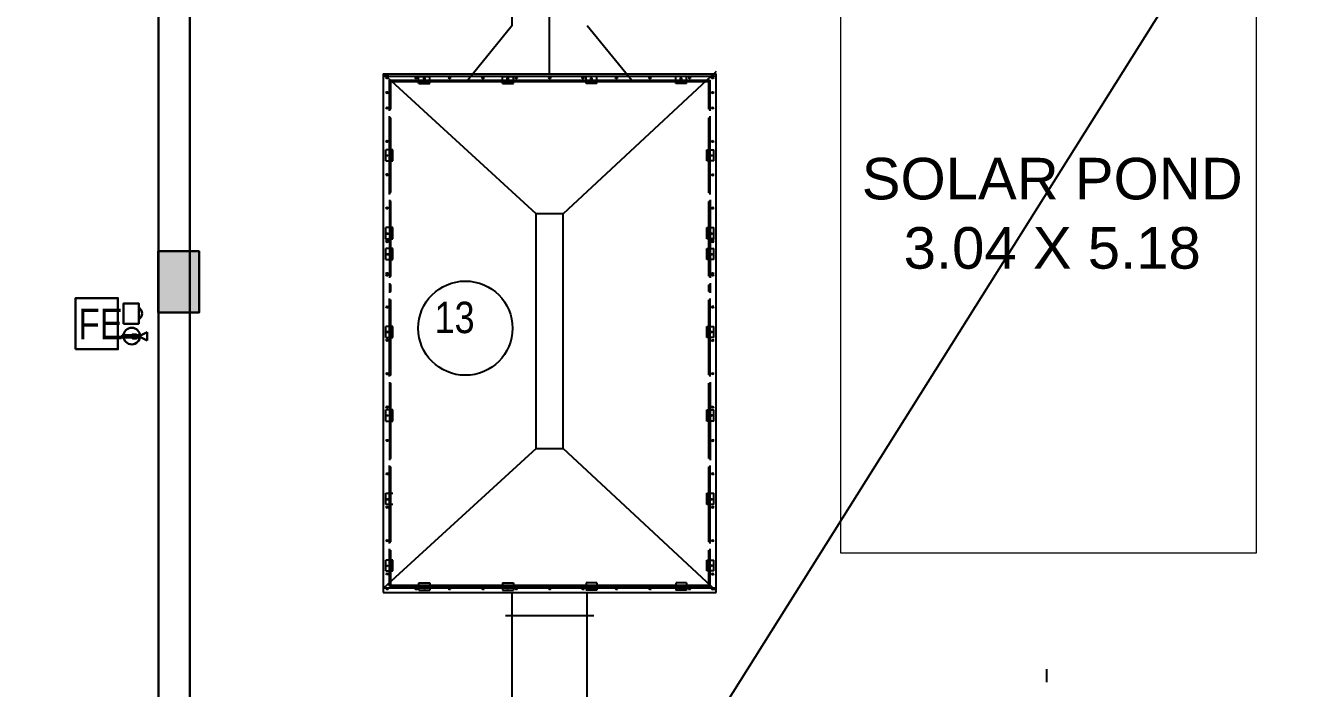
# Model space of a CAD drawing. Header units: metres. Extents: x -488 to 4759, y 38 to 2071.
# Drawn here: x 1167.63 to 1176.93, y 160.96 to 165.82 of the extents above; entities that cross this region are included whole.
import ezdxf
from ezdxf.lldxf.tags import DXFTag

# ---------------------------------------------------------------- set-up
doc = ezdxf.new("R2010")
doc.units = ezdxf.units.M
doc.header["$MEASUREMENT"] = 0
doc.layers.add('BLK_1_FLR_0_BLT_UP_AREA_DEDUCT', color=1, linetype='Continuous', plot=False)
doc.layers.add('BLK_1_FLR_0_CARPET_AREA', color=10, linetype='Continuous')
doc.layers.add('BLK_1_FLR_0_REGULAR_ROOM', color=117, linetype='Continuous')
doc.styles.add('ARIAL', font='arial.ttf', dxfattribs={"height": 0.8})
doc.styles.add('Arial narrow', font='ARIALN.TTF', dxfattribs={"height": 0.6})
doc.styles.add('SH', font='swissc.ttf', dxfattribs={"height": 10})
tags = doc.linetypes.add('00$1$HIDDEN', pattern=[0.375, 0.25, -0.125]).pattern_tags.tags
tags[6:7] = [DXFTag(74, 4), DXFTag(75, 0), DXFTag(340, '0'), DXFTag(46, 1.0), DXFTag(50, 0.0), DXFTag(44, 0.0), DXFTag(45, 0.0)]
tags[4:5] = [DXFTag(74, 4), DXFTag(75, 0), DXFTag(340, '0'), DXFTag(46, 1.0), DXFTag(50, 0.0), DXFTag(44, 0.0), DXFTag(45, 0.0)]

# ---------------------------------------------------------------- blocks, each defined once
blk = doc.blocks.new('DFFDG')
at = {"color": 0, "lineweight": 30}
for p, q in [((15832.5823, 2250.0528), (15832.6453, 2250.0528)), ((15832.5823, 2250.0366), (15832.6453, 2250.0366)), ((15832.6453, 2250.0528), (15832.6902, 2250.0747)), ((15832.6453, 2250.0366), (15832.6902, 2250.0146))]:
    blk.add_line(p, q, dxfattribs=at)
at = {"color": 0, "lineweight": 30, "ltscale": 0.1}
blk.add_line((15832.6902, 2250.0747), (15832.6902, 2250.0146), dxfattribs=at)
blk.add_lwpolyline([(15832.1657, 2249.9505), (15832.1657, 2250.3252), (15832.4753, 2250.3252), (15832.4753, 2249.9505)], close=True, dxfattribs=at)
at = {"color": 0, "lineweight": 30}
for points in [[(15832.5173, 2250.1377), (15832.5173, 2250.286), (15832.6276, 2250.286), (15832.6276, 2250.1377)], [(15832.5823, 2250.0528), (15832.5823, 2250.0366), (15832.5067, 2250.0366), (15832.5067, 2250.0528)], [(15832.6128, 2250.0593), (15832.6128, 2250.0303), (15832.5823, 2250.0303), (15832.5823, 2250.0593)]]:
    blk.add_lwpolyline(points, close=True, dxfattribs=at)
blk.add_circle((15832.5766, 2250.0472), 0.0611, dxfattribs=at)
blk.add_arc((15832.6088, 2250.2129), 0.0446, 294.8747, 65.1253, dxfattribs=at)
at = {"color": 0, "lineweight": 30, "style": 'SH'}
blk.add_text('FE', height=0.22395, dxfattribs=at).set_placement((15832.1852, 2250.0243))

msp = doc.modelspace()

# ---------------------------------------------------------------- hatches: boundary and pattern name
at = {"lineweight": 30}
h = msp.add_hatch(color=256, dxfattribs=at)
h.dxf.hatch_style = 1
h.paths.add_polyline_path([(1168.60566, 164.16496), (1168.60566, 163.71496), (1168.90566, 163.71496), (1168.90566, 164.16496)])

# ---------------------------------------------------------------- linework, layer by layer
at = {"linetype": '00$1$HIDDEN', "lineweight": -2, "ltscale": 2}
msp.add_line((1168.83717, 154.59157), (1184.85717, 180.09763), dxfattribs=at)
for p, q in [((1168.83717, 180.07157), (1168.83717, 154.36157)), ((1168.60717, 173.84157), (1168.60717, 154.59157)), ((1171.19995, 165.82099), (1171.19995, 166.92026)), ((1171.47366, 165.4653), (1171.47366, 166.79844)), ((1171.19995, 165.82099), (1170.87419, 165.41935)), ((1171.75067, 165.8212), (1172.07644, 165.41935)), ((1170.25576, 165.46501), (1172.69416, 165.46501)), ((1171.3765, 164.43909), (1170.25598, 165.4648)), ((1170.25627, 161.66244), (1170.25627, 165.4648)), ((1170.29251, 165.45897), (1170.27453, 165.45897)), ((1170.27705, 165.45919), (1170.28014, 165.4653)), ((1170.28014, 165.45617), (1170.27705, 165.45919)), ((1170.28014, 165.4653), (1170.28316, 165.4653)), ((1170.28316, 165.45315), (1170.28014, 165.45617)), ((1170.28316, 165.4653), (1170.28928, 165.4653)), ((1170.28928, 165.45617), (1170.28316, 165.45315)), ((1170.28338, 165.45286), (1170.28338, 165.46782)), ((1170.28928, 165.4653), (1170.28928, 165.45919)), ((1170.28928, 165.45919), (1170.28928, 165.45617)), ((1172.69416, 165.48328), (1171.57412, 164.43909)), ((1172.66065, 165.45919), (1172.67892, 165.45919)), ((1172.66367, 165.45897), (1172.66367, 165.46501)), ((1172.66367, 165.46501), (1172.67007, 165.46501)), ((1172.66367, 165.45588), (1172.66367, 165.45897)), ((1172.67007, 165.45286), (1172.66367, 165.45588)), ((1172.66979, 165.45286), (1172.66979, 165.46811)), ((1172.67007, 165.46501), (1172.67309, 165.46501)), ((1172.67309, 165.45588), (1172.67007, 165.45286)), ((1172.67309, 165.46501), (1172.6759, 165.45897)), ((1172.6759, 165.45897), (1172.67309, 165.45588)), ((1172.69416, 161.66265), (1172.69416, 165.46501)), ((1172.69416, 165.44704), (1170.25576, 165.44704)), ((1170.25627, 161.69588), (1170.25627, 165.44653)), ((1170.29251, 165.43761), (1170.27453, 165.43761)), ((1170.27705, 165.4379), (1170.28014, 165.44071)), ((1170.28014, 165.43179), (1170.27705, 165.4379)), ((1170.28014, 165.44071), (1170.28316, 165.44401)), ((1170.28316, 165.43179), (1170.28014, 165.43179)), ((1170.28316, 165.44401), (1170.28928, 165.44071)), ((1170.28928, 165.43179), (1170.28316, 165.43179)), ((1170.28338, 165.42827), (1170.28338, 165.44675)), ((1170.28928, 165.44071), (1170.28928, 165.4379)), ((1170.28928, 165.4379), (1170.28928, 165.43179)), ((1170.30165, 165.19433), (1170.30165, 165.41935)), ((1170.30165, 165.41913), (1172.65152, 165.41913)), ((1170.30474, 165.41633), (1172.64872, 165.41633)), ((1170.30474, 165.20044), (1170.30474, 165.41633)), ((1170.31056, 165.41022), (1172.64239, 165.41022)), ((1170.31078, 165.20656), (1170.31078, 165.41022)), ((1170.48729, 165.43761), (1170.50556, 165.43761)), ((1170.4906, 165.44042), (1170.49642, 165.44373)), ((1170.4906, 165.43761), (1170.4906, 165.44042)), ((1170.4906, 165.43157), (1170.4906, 165.43761)), ((1170.49642, 165.43157), (1170.4906, 165.43157)), ((1170.49642, 165.42827), (1170.49642, 165.44704)), ((1170.49642, 165.44373), (1170.49944, 165.44042)), ((1170.49944, 165.43157), (1170.49642, 165.43157)), ((1170.49944, 165.44042), (1170.50275, 165.43761)), ((1170.50275, 165.43761), (1170.49944, 165.43157)), ((1170.51469, 165.39504), (1170.51469, 165.44675)), ((1170.51498, 165.44704), (1170.59689, 165.44704)), ((1170.51498, 165.39504), (1170.59689, 165.39504)), ((1170.59689, 165.39504), (1170.59689, 165.44704)), ((1170.73086, 165.43761), (1170.74913, 165.43761)), ((1170.73388, 165.43761), (1170.73719, 165.44042)), ((1170.73719, 165.43157), (1170.73388, 165.43761)), ((1170.73719, 165.44042), (1170.73999, 165.44373)), ((1170.73999, 165.43157), (1170.73719, 165.43157)), ((1170.73999, 165.42848), (1170.73999, 165.44704)), ((1170.73999, 165.44373), (1170.74604, 165.44042)), ((1170.74604, 165.43157), (1170.73999, 165.43157)), ((1170.74604, 165.44042), (1170.74604, 165.43761)), ((1170.74604, 165.43761), (1170.74604, 165.43157)), ((1170.97745, 165.4379), (1170.99263, 165.4379)), ((1170.98047, 165.44071), (1170.98659, 165.44351)), ((1170.98047, 165.4379), (1170.98047, 165.44071)), ((1170.98047, 165.43179), (1170.98047, 165.4379)), ((1170.98659, 165.43179), (1170.98047, 165.43179)), ((1170.98659, 165.42877), (1170.98659, 165.44675)), ((1170.98659, 165.44351), (1170.98961, 165.44071)), ((1170.98961, 165.43179), (1170.98659, 165.43179)), ((1170.98961, 165.44071), (1170.99263, 165.4379)), ((1170.99263, 165.4379), (1170.98961, 165.43179)), ((1171.12962, 165.39504), (1171.12962, 165.44675)), ((1171.12991, 165.44675), (1171.20909, 165.44675)), ((1171.12991, 165.39504), (1171.20909, 165.39504)), ((1171.20909, 165.39504), (1171.20909, 165.44675)), ((1171.22095, 165.4379), (1171.239, 165.4379)), ((1171.22405, 165.43761), (1171.22707, 165.44092)), ((1171.22707, 165.43157), (1171.22405, 165.43761)), ((1171.22707, 165.44092), (1171.23009, 165.44373)), ((1171.23009, 165.43157), (1171.22707, 165.43157)), ((1171.23009, 165.42848), (1171.23009, 165.44704)), ((1171.23009, 165.44373), (1171.23339, 165.44092)), ((1171.23339, 165.43157), (1171.23009, 165.43157)), ((1171.23339, 165.44092), (1171.2362, 165.43761)), ((1171.2362, 165.43761), (1171.23339, 165.43157)), ((1171.48257, 165.43761), (1171.46733, 165.43761)), ((1171.46783, 165.43761), (1171.47064, 165.44071)), ((1171.47064, 165.43157), (1171.46783, 165.43761)), ((1171.47064, 165.44071), (1171.47366, 165.44351)), ((1171.47366, 165.43157), (1171.47064, 165.43157)), ((1171.47366, 165.42848), (1171.47366, 165.44675)), ((1171.47366, 165.44351), (1171.47977, 165.44071)), ((1171.47977, 165.43157), (1171.47366, 165.43157)), ((1171.47977, 165.44071), (1171.47977, 165.43761)), ((1171.47977, 165.43761), (1171.47977, 165.43157)), ((1171.72938, 165.4374), (1171.7114, 165.4374)), ((1171.71414, 165.44071), (1171.72003, 165.44373)), ((1171.71414, 165.4379), (1171.71414, 165.44071)), ((1171.71414, 165.43179), (1171.71414, 165.4379)), ((1171.72003, 165.43179), (1171.71414, 165.43179)), ((1171.72003, 165.44373), (1171.72327, 165.44071)), ((1171.72327, 165.43179), (1171.72003, 165.43179)), ((1171.72054, 165.42827), (1171.72054, 165.44653)), ((1171.72327, 165.44071), (1171.72636, 165.4379)), ((1171.72636, 165.4379), (1171.72327, 165.43179)), ((1171.8205, 165.44704), (1171.74154, 165.44704)), ((1171.74154, 165.39504), (1171.74154, 165.44704)), ((1171.8205, 165.39504), (1171.74154, 165.39504)), ((1171.8205, 165.39504), (1171.8205, 165.44704)), ((1171.97317, 165.43761), (1171.95469, 165.43761)), ((1171.95771, 165.43761), (1171.96051, 165.44071)), ((1171.96051, 165.43179), (1171.95771, 165.43761)), ((1171.96051, 165.44071), (1171.96353, 165.44401)), ((1171.96353, 165.43179), (1171.96051, 165.43179)), ((1171.96353, 165.44401), (1171.96986, 165.44071)), ((1171.96986, 165.43179), (1171.96353, 165.43179)), ((1171.96404, 165.42827), (1171.96404, 165.44653)), ((1171.96986, 165.44071), (1171.96986, 165.43761)), ((1171.96986, 165.43761), (1171.96986, 165.43179)), ((1172.21955, 165.43761), (1172.20099, 165.43761)), ((1172.20459, 165.44042), (1172.21041, 165.44373)), ((1172.20459, 165.4374), (1172.20459, 165.44042)), ((1172.20459, 165.43157), (1172.20459, 165.4374)), ((1172.21041, 165.43157), (1172.20459, 165.43157)), ((1172.21041, 165.42827), (1172.21041, 165.44675)), ((1172.21041, 165.44373), (1172.21372, 165.44042)), ((1172.21372, 165.43157), (1172.21041, 165.43157)), ((1172.21372, 165.44042), (1172.21674, 165.4374)), ((1172.21674, 165.4374), (1172.21372, 165.43157)), ((1172.47799, 165.44704), (1172.39882, 165.44704)), ((1172.39882, 165.39475), (1172.39882, 165.44653)), ((1172.47799, 165.39526), (1172.39882, 165.39526)), ((1172.47799, 165.39526), (1172.47799, 165.44704)), ((1172.50841, 165.43761), (1172.49043, 165.43761)), ((1172.49345, 165.43761), (1172.49626, 165.44042)), ((1172.49626, 165.43129), (1172.49345, 165.43761)), ((1172.49626, 165.44042), (1172.49985, 165.44351)), ((1172.49985, 165.43129), (1172.49626, 165.43129)), ((1172.49928, 165.42827), (1172.49928, 165.44675)), ((1172.49985, 165.44351), (1172.50568, 165.44042)), ((1172.50568, 165.43129), (1172.49985, 165.43129)), ((1172.50568, 165.44042), (1172.50568, 165.43761)), ((1172.50568, 165.43761), (1172.50568, 165.43129)), ((1172.64239, 165.20627), (1172.64239, 165.41022)), ((1172.64872, 165.19994), (1172.64872, 165.41633)), ((1172.65152, 165.19412), (1172.65152, 165.41913)), ((1172.66065, 165.43761), (1172.67892, 165.43761)), ((1172.66367, 165.44071), (1172.67007, 165.44351)), ((1172.66367, 165.43761), (1172.66367, 165.44071)), ((1172.66367, 165.43129), (1172.66367, 165.43761)), ((1172.67007, 165.43129), (1172.66367, 165.43129)), ((1172.66979, 165.42848), (1172.66979, 165.44704)), ((1172.67007, 165.44351), (1172.67309, 165.44071)), ((1172.67309, 165.43129), (1172.67007, 165.43129)), ((1172.67309, 165.44071), (1172.6759, 165.43761)), ((1172.6759, 165.43761), (1172.67309, 165.43129)), ((1172.69416, 161.69617), (1172.69416, 165.44704)), ((1170.29251, 165.32802), (1170.27453, 165.32802)), ((1170.27705, 165.32831), (1170.28014, 165.33442)), ((1170.28014, 165.325), (1170.27705, 165.32831)), ((1170.28014, 165.33442), (1170.28316, 165.33442)), ((1170.28316, 165.32219), (1170.28014, 165.325)), ((1170.28316, 165.33442), (1170.28928, 165.33442)), ((1170.28928, 165.325), (1170.28316, 165.32219)), ((1170.28338, 165.31867), (1170.28338, 165.33715)), ((1170.28928, 165.33442), (1170.28928, 165.32831)), ((1170.28928, 165.32831), (1170.28928, 165.325)), ((1172.66065, 165.32831), (1172.67892, 165.32831)), ((1172.66367, 165.3278), (1172.66367, 165.33413)), ((1172.66367, 165.33413), (1172.67007, 165.33413)), ((1172.66367, 165.32478), (1172.66367, 165.3278)), ((1172.67007, 165.32198), (1172.66367, 165.32478)), ((1172.66979, 165.31889), (1172.66979, 165.33715)), ((1172.67007, 165.33413), (1172.67309, 165.33413)), ((1172.67309, 165.32478), (1172.67007, 165.32198)), ((1172.67309, 165.33413), (1172.6759, 165.3278)), ((1172.6759, 165.3278), (1172.67309, 165.32478)), ((1170.29251, 165.21519), (1170.27453, 165.21519)), ((1170.27705, 165.21569), (1170.28014, 165.21871)), ((1170.28014, 165.2126), (1170.27705, 165.21569)), ((1170.28014, 165.21871), (1170.28316, 165.22151)), ((1170.28316, 165.20929), (1170.28014, 165.2126)), ((1170.28316, 165.22151), (1170.28928, 165.21871)), ((1170.28928, 165.2126), (1170.28316, 165.20929)), ((1170.28338, 165.20627), (1170.28338, 165.22453)), ((1170.28928, 165.21871), (1170.28928, 165.21569)), ((1170.28928, 165.21569), (1170.28928, 165.2126)), ((1172.66065, 165.2154), (1172.67892, 165.2154)), ((1172.66367, 165.21842), (1172.67007, 165.22151)), ((1172.66367, 165.2154), (1172.66367, 165.21842)), ((1172.66367, 165.21209), (1172.66367, 165.2154)), ((1172.67007, 165.20907), (1172.66367, 165.21209)), ((1172.66979, 165.20627), (1172.66979, 165.22432)), ((1172.67007, 165.22151), (1172.67309, 165.21842)), ((1172.67309, 165.21209), (1172.67007, 165.20907)), ((1172.67309, 165.21842), (1172.6759, 165.2154)), ((1172.6759, 165.2154), (1172.67309, 165.21209)), ((1170.30165, 164.5822), (1170.30165, 165.15449)), ((1170.30474, 164.58824), (1170.30474, 165.14867)), ((1170.31078, 164.59464), (1170.31078, 165.14263)), ((1172.64239, 164.59414), (1172.64239, 165.14212)), ((1172.64872, 164.58824), (1172.64872, 165.14816)), ((1172.65152, 164.5822), (1172.65152, 165.15449)), ((1170.32602, 164.9079), (1170.27425, 164.9079)), ((1170.29251, 164.97183), (1170.27453, 164.97183)), ((1170.27453, 164.82879), (1170.27453, 164.90768)), ((1170.27705, 164.97212), (1170.28014, 164.97514)), ((1170.28014, 164.96601), (1170.27705, 164.97212)), ((1170.28014, 164.97514), (1170.28316, 164.97823)), ((1170.28316, 164.96601), (1170.28014, 164.96601)), ((1170.28316, 164.97823), (1170.28928, 164.97514)), ((1170.28928, 164.96601), (1170.28316, 164.96601)), ((1170.28338, 164.9627), (1170.28338, 164.97794)), ((1170.28928, 164.97514), (1170.28928, 164.97212)), ((1170.28928, 164.97212), (1170.28928, 164.96601)), ((1170.32602, 164.82851), (1170.32602, 164.9079)), ((1172.62693, 164.82879), (1172.62693, 164.9079)), ((1172.62693, 164.9079), (1172.67892, 164.9079)), ((1172.66065, 164.97212), (1172.67892, 164.97212)), ((1172.66367, 164.97463), (1172.67007, 164.97794)), ((1172.66367, 164.97183), (1172.66367, 164.97463)), ((1172.66367, 164.96579), (1172.66367, 164.97183)), ((1172.67007, 164.96579), (1172.66367, 164.96579)), ((1172.66979, 164.9627), (1172.66979, 164.97823)), ((1172.67007, 164.97794), (1172.67309, 164.97463)), ((1172.67309, 164.96579), (1172.67007, 164.96579)), ((1172.67309, 164.97463), (1172.6759, 164.97183)), ((1172.6759, 164.97183), (1172.67309, 164.96579)), ((1172.67892, 164.82879), (1172.67892, 164.9079)), ((1170.27425, 164.82851), (1170.32602, 164.82851)), ((1172.67892, 164.82879), (1172.62693, 164.82879)), ((1170.29251, 164.72524), (1170.27453, 164.72524)), ((1170.27705, 164.72553), (1170.28014, 164.73164)), ((1170.28014, 164.72222), (1170.27705, 164.72553)), ((1170.28014, 164.73164), (1170.28316, 164.73164)), ((1170.28316, 164.71941), (1170.28014, 164.72222)), ((1170.28316, 164.73164), (1170.28928, 164.73164)), ((1170.28928, 164.72222), (1170.28316, 164.71941)), ((1170.28338, 164.71589), (1170.28338, 164.73416)), ((1170.28928, 164.73164), (1170.28928, 164.72553)), ((1170.28928, 164.72553), (1170.28928, 164.72222)), ((1172.66065, 164.72553), (1172.67892, 164.72553)), ((1172.66367, 164.72502), (1172.66367, 164.73135)), ((1172.66367, 164.73135), (1172.67007, 164.73135)), ((1172.66367, 164.722), (1172.66367, 164.72502)), ((1172.67007, 164.7192), (1172.66367, 164.722)), ((1172.66979, 164.71611), (1172.66979, 164.73437)), ((1172.67007, 164.73135), (1172.67309, 164.73135)), ((1172.67309, 164.722), (1172.67007, 164.7192)), ((1172.67309, 164.73135), (1172.6759, 164.72502)), ((1172.6759, 164.72502), (1172.67309, 164.722)), ((1170.30165, 164.54236), (1170.30165, 163.97029)), ((1170.30474, 163.97633), (1170.30474, 164.53654)), ((1170.30474, 164.53654), (1170.30474, 163.97633)), ((1170.31078, 163.98273), (1170.31078, 164.53071)), ((1172.64239, 163.98244), (1172.64239, 164.53042)), ((1172.64872, 163.97611), (1172.64872, 164.53625)), ((1172.64872, 164.53625), (1172.64872, 163.97611)), ((1172.65152, 164.54258), (1172.65152, 163.97029)), ((1170.29251, 164.48145), (1170.27453, 164.48145)), ((1170.27705, 164.48174), (1170.28014, 164.48505)), ((1170.28014, 164.47591), (1170.27705, 164.48174)), ((1170.28014, 164.48505), (1170.28316, 164.48778)), ((1170.28316, 164.47591), (1170.28014, 164.47591)), ((1170.28316, 164.48778), (1170.28928, 164.48505)), ((1170.28928, 164.47591), (1170.28316, 164.47591)), ((1170.28338, 164.47261), (1170.28338, 164.49087)), ((1170.28928, 164.48505), (1170.28928, 164.48174)), ((1170.28928, 164.48174), (1170.28928, 164.47591)), ((1171.57412, 164.43909), (1171.37621, 164.43909)), ((1171.3765, 162.71906), (1171.3765, 164.43909)), ((1171.57412, 162.71906), (1171.57412, 164.43909)), ((1172.66065, 164.48174), (1172.67892, 164.48174)), ((1172.66367, 164.48454), (1172.67007, 164.48756)), ((1172.66367, 164.48174), (1172.66367, 164.48454)), ((1172.66367, 164.47591), (1172.66367, 164.48174)), ((1172.67007, 164.47591), (1172.66367, 164.47591)), ((1172.66979, 164.47261), (1172.66979, 164.49109)), ((1172.67007, 164.48756), (1172.67309, 164.48454)), ((1172.67309, 164.47591), (1172.67007, 164.47591)), ((1172.67309, 164.48454), (1172.6759, 164.48174)), ((1172.6759, 164.48174), (1172.67309, 164.47591)), ((1170.32602, 164.33863), (1170.27425, 164.33863)), ((1170.27453, 164.25622), (1170.27453, 164.33863)), ((1170.32602, 164.25643), (1170.32602, 164.33863)), ((1172.62693, 164.25643), (1172.62693, 164.33892)), ((1172.62693, 164.33892), (1172.67892, 164.33892)), ((1172.67892, 164.25643), (1172.67892, 164.33892)), ((1170.27425, 164.25643), (1170.32602, 164.25643)), ((1170.29251, 164.24759), (1170.27453, 164.24759)), ((1170.27705, 164.2473), (1170.28014, 164.25061)), ((1170.28014, 164.24119), (1170.27705, 164.2473)), ((1170.27705, 164.23515), (1170.28014, 164.24119)), ((1170.28014, 164.25061), (1170.28316, 164.25341)), ((1170.28316, 164.24119), (1170.28014, 164.24119)), ((1170.28014, 164.24119), (1170.28316, 164.24119)), ((1170.28316, 164.25341), (1170.28928, 164.25061)), ((1170.28928, 164.24119), (1170.28316, 164.24119)), ((1170.28316, 164.24119), (1170.28928, 164.24119)), ((1170.28338, 164.23817), (1170.28338, 164.25643)), ((1170.28338, 164.22573), (1170.28338, 164.24428)), ((1170.28928, 164.25061), (1170.28928, 164.2473)), ((1170.28928, 164.2473), (1170.28928, 164.24119)), ((1170.28928, 164.24119), (1170.28928, 164.23515)), ((1172.67892, 164.25643), (1172.62693, 164.25643)), ((1172.66065, 164.24759), (1172.67892, 164.24759)), ((1172.66367, 164.25011), (1172.67007, 164.25313)), ((1172.66367, 164.2473), (1172.66367, 164.25011)), ((1172.66367, 164.24119), (1172.66367, 164.2473)), ((1172.67007, 164.24119), (1172.66367, 164.24119)), ((1172.66367, 164.23486), (1172.66367, 164.24119)), ((1172.66367, 164.24119), (1172.67007, 164.24119)), ((1172.66979, 164.23795), (1172.66979, 164.25672)), ((1172.66979, 164.22623), (1172.66979, 164.24428)), ((1172.67007, 164.25313), (1172.67309, 164.25011)), ((1172.67309, 164.24119), (1172.67007, 164.24119)), ((1172.67007, 164.24119), (1172.67309, 164.24119)), ((1172.67309, 164.25011), (1172.6759, 164.2473)), ((1172.6759, 164.2473), (1172.67309, 164.24119)), ((1172.67309, 164.24119), (1172.6759, 164.23486)), ((1170.32602, 164.18639), (1170.27425, 164.18639)), ((1170.29251, 164.23486), (1170.27453, 164.23486)), ((1170.27453, 164.10419), (1170.27453, 164.18639)), ((1170.28014, 164.23234), (1170.27705, 164.23515)), ((1170.28316, 164.22903), (1170.28014, 164.23234)), ((1170.28928, 164.23234), (1170.28316, 164.22903)), ((1170.28928, 164.23515), (1170.28928, 164.23234)), ((1170.32602, 164.10398), (1170.32602, 164.18639)), ((1172.62693, 164.10419), (1172.62693, 164.18639)), ((1172.62693, 164.18639), (1172.67892, 164.18639)), ((1172.66065, 164.23515), (1172.67892, 164.23515)), ((1172.66367, 164.23206), (1172.66367, 164.23486)), ((1172.67007, 164.22903), (1172.66367, 164.23206)), ((1172.67309, 164.23206), (1172.67007, 164.22903)), ((1172.6759, 164.23486), (1172.67309, 164.23206)), ((1172.67892, 164.10419), (1172.67892, 164.18639)), ((1170.27425, 164.10398), (1170.32602, 164.10398)), ((1172.67892, 164.10419), (1172.62693, 164.10419)), ((1170.29251, 164.00071), (1170.27453, 164.00071)), ((1170.29251, 163.99158), (1170.27453, 163.99158)), ((1170.27705, 164.00071), (1170.28014, 164.00704)), ((1170.28014, 163.9979), (1170.27705, 164.00071)), ((1170.27705, 163.99186), (1170.28014, 163.9946)), ((1170.28014, 163.98575), (1170.27705, 163.99186)), ((1170.28014, 164.00704), (1170.28316, 164.00704)), ((1170.28316, 163.9946), (1170.28014, 163.9979)), ((1170.28014, 163.9946), (1170.28316, 163.9979)), ((1170.28316, 163.98575), (1170.28014, 163.98575)), ((1170.28316, 164.00704), (1170.28928, 164.00704)), ((1170.28928, 163.9979), (1170.28316, 163.9946)), ((1170.28316, 163.9979), (1170.28928, 163.9946)), ((1170.28928, 163.98575), (1170.28316, 163.98575)), ((1170.28338, 163.99158), (1170.28338, 164.00984)), ((1170.28338, 163.98244), (1170.28338, 164.00049)), ((1170.28928, 164.00704), (1170.28928, 164.00071)), ((1170.28928, 164.00071), (1170.28928, 163.9979)), ((1170.28928, 163.9946), (1170.28928, 163.99186)), ((1170.28928, 163.99186), (1170.28928, 163.98575)), ((1172.66065, 164.00071), (1172.67892, 164.00071)), ((1172.66065, 163.99158), (1172.67892, 163.99158)), ((1172.66367, 164.00049), (1172.66367, 164.00682)), ((1172.66367, 164.00682), (1172.67007, 164.00682)), ((1172.66367, 163.9974), (1172.66367, 164.00049)), ((1172.67007, 163.9946), (1172.66367, 163.9974)), ((1172.66367, 163.9946), (1172.67007, 163.9974)), ((1172.66367, 163.99158), (1172.66367, 163.9946)), ((1172.66367, 163.98525), (1172.66367, 163.99158)), ((1172.67007, 163.98525), (1172.66367, 163.98525)), ((1172.66979, 163.99186), (1172.66979, 164.00984)), ((1172.66979, 163.98244), (1172.66979, 164.00071)), ((1172.67007, 164.00682), (1172.67309, 164.00682)), ((1172.67309, 163.9974), (1172.67007, 163.9946)), ((1172.67007, 163.9974), (1172.67309, 163.9946)), ((1172.67309, 163.98525), (1172.67007, 163.98525)), ((1172.67309, 164.00682), (1172.6759, 164.00049)), ((1172.6759, 164.00049), (1172.67309, 163.9974)), ((1172.67309, 163.9946), (1172.6759, 163.99158)), ((1172.6759, 163.99158), (1172.67309, 163.98525)), ((1170.30165, 163.93067), (1170.30165, 163.86069)), ((1170.30474, 163.864), (1170.30474, 163.92462)), ((1170.30474, 163.92462), (1170.30474, 163.864)), ((1170.31078, 163.86983), (1170.31078, 163.9183)), ((1172.64239, 163.86983), (1172.64239, 163.9183)), ((1172.64872, 163.86371), (1172.64872, 163.92434)), ((1172.64872, 163.92434), (1172.64872, 163.86371)), ((1172.65152, 163.93067), (1172.65152, 163.86069)), ((1170.30165, 163.24569), (1170.30165, 163.81783)), ((1170.30474, 163.2518), (1170.30474, 163.81222)), ((1170.30474, 163.81222), (1170.30474, 163.2518)), ((1170.30474, 163.2518), (1170.30474, 163.81222)), ((1170.31078, 163.25791), (1170.31078, 163.8087)), ((1172.64239, 163.25813), (1172.64239, 163.80892)), ((1172.64872, 163.25158), (1172.64872, 163.81172)), ((1172.64872, 163.81172), (1172.64872, 163.25158)), ((1172.64872, 163.25158), (1172.64872, 163.81172)), ((1172.65152, 163.24569), (1172.65152, 163.81805)), ((1170.29251, 163.75692), (1170.27453, 163.75692)), ((1170.27705, 163.75743), (1170.28014, 163.76045)), ((1170.28014, 163.75131), (1170.27705, 163.75743)), ((1170.28014, 163.76045), (1170.28316, 163.76354)), ((1170.28316, 163.75131), (1170.28014, 163.75131)), ((1170.28316, 163.76354), (1170.28928, 163.76045)), ((1170.28928, 163.75131), (1170.28316, 163.75131)), ((1170.28338, 163.76605), (1170.28338, 163.748)), ((1170.28928, 163.76045), (1170.28928, 163.75743)), ((1170.28928, 163.75743), (1170.28928, 163.75131)), ((1172.66065, 163.75714), (1172.67892, 163.75714)), ((1172.66367, 163.76023), (1172.67007, 163.76325)), ((1172.66367, 163.75714), (1172.66367, 163.76023)), ((1172.66367, 163.75081), (1172.66367, 163.75714)), ((1172.67007, 163.75081), (1172.66367, 163.75081)), ((1172.66979, 163.76627), (1172.66979, 163.748)), ((1172.67007, 163.76325), (1172.67309, 163.76023)), ((1172.67309, 163.75081), (1172.67007, 163.75081)), ((1172.67309, 163.76023), (1172.6759, 163.75714)), ((1172.6759, 163.75714), (1172.67309, 163.75081)), ((1170.32602, 163.6141), (1170.27425, 163.6141)), ((1170.27453, 163.53162), (1170.27453, 163.6141)), ((1170.32602, 163.5319), (1170.32602, 163.6141)), ((1172.62693, 163.5319), (1172.62693, 163.61432)), ((1172.62693, 163.61432), (1172.67892, 163.61432)), ((1172.67892, 163.5319), (1172.67892, 163.61432)), ((1170.27425, 163.5319), (1170.32602, 163.5319)), ((1170.29251, 163.51033), (1170.27453, 163.51033)), ((1170.27705, 163.51083), (1170.28014, 163.51695)), ((1170.28014, 163.50753), (1170.27705, 163.51083)), ((1170.28014, 163.51695), (1170.28316, 163.51695)), ((1170.28316, 163.50472), (1170.28014, 163.50753)), ((1170.28316, 163.51695), (1170.28928, 163.51695)), ((1170.28928, 163.50753), (1170.28316, 163.50472)), ((1170.28338, 163.51946), (1170.28338, 163.50422)), ((1170.28928, 163.51695), (1170.28928, 163.51083)), ((1170.28928, 163.51083), (1170.28928, 163.50753)), ((1172.67892, 163.5319), (1172.62693, 163.5319)), ((1172.66065, 163.51083), (1172.67892, 163.51083)), ((1172.66367, 163.51033), (1172.66367, 163.51644)), ((1172.66367, 163.51644), (1172.67007, 163.51644)), ((1172.66367, 163.50753), (1172.66367, 163.51033)), ((1172.67007, 163.50451), (1172.66367, 163.50753)), ((1172.66979, 163.51946), (1172.66979, 163.50451)), ((1172.67007, 163.51644), (1172.67309, 163.51644)), ((1172.67309, 163.50753), (1172.67007, 163.50451)), ((1172.67309, 163.51644), (1172.6759, 163.51033)), ((1172.6759, 163.51033), (1172.67309, 163.50753)), ((1170.29251, 163.26705), (1170.27453, 163.26705)), ((1170.27705, 163.26726), (1170.28014, 163.27035)), ((1170.28014, 163.26424), (1170.27705, 163.26726)), ((1170.28014, 163.27035), (1170.28316, 163.27337)), ((1170.28316, 163.26093), (1170.28014, 163.26424)), ((1170.28316, 163.27337), (1170.28928, 163.27035)), ((1170.28928, 163.26424), (1170.28316, 163.26093)), ((1170.28338, 163.27618), (1170.28338, 163.25763)), ((1170.28928, 163.27035), (1170.28928, 163.26726)), ((1170.28928, 163.26726), (1170.28928, 163.26424)), ((1172.66065, 163.26705), (1172.67892, 163.26705)), ((1172.66367, 163.27007), (1172.67007, 163.27309)), ((1172.66367, 163.26705), (1172.66367, 163.27007)), ((1172.66367, 163.26374), (1172.66367, 163.26705)), ((1172.67007, 163.26072), (1172.66367, 163.26374)), ((1172.66979, 163.27618), (1172.66979, 163.25813)), ((1172.67007, 163.27309), (1172.67309, 163.27007)), ((1172.67309, 163.26374), (1172.67007, 163.26072)), ((1172.67309, 163.27007), (1172.6759, 163.26705)), ((1172.6759, 163.26705), (1172.67309, 163.26374)), ((1170.30165, 163.20614), (1170.30165, 162.63378)), ((1170.30474, 162.63989), (1170.30474, 163.20002)), ((1170.30474, 163.20002), (1170.30474, 162.63989)), ((1170.31078, 162.646), (1170.31078, 163.197)), ((1172.64239, 162.646), (1172.64239, 163.19679)), ((1172.64872, 162.63967), (1172.64872, 163.20002)), ((1172.64872, 163.20002), (1172.64872, 162.63967)), ((1172.65152, 163.20614), (1172.65152, 162.63378)), ((1170.32602, 163.00219), (1170.27425, 163.00219)), ((1170.29251, 163.02326), (1170.27453, 163.02326)), ((1170.27453, 162.9197), (1170.27453, 163.00219)), ((1170.27705, 163.02376), (1170.28014, 163.02678)), ((1170.28014, 163.01765), (1170.27705, 163.02376)), ((1170.28014, 163.02678), (1170.28316, 163.0298)), ((1170.28316, 163.01765), (1170.28014, 163.01765)), ((1170.28316, 163.0298), (1170.28928, 163.02678)), ((1170.28928, 163.01765), (1170.28316, 163.01765)), ((1170.28338, 163.02959), (1170.28338, 163.01434)), ((1170.28928, 163.02678), (1170.28928, 163.02376)), ((1170.28928, 163.02376), (1170.28928, 163.01765)), ((1170.32602, 162.91999), (1170.32602, 163.00219)), ((1172.62693, 162.92021), (1172.62693, 163.00219)), ((1172.62693, 163.00219), (1172.67892, 163.00219)), ((1172.66065, 163.02376), (1172.67892, 163.02376)), ((1172.66367, 163.02628), (1172.67007, 163.0293)), ((1172.66367, 163.02348), (1172.66367, 163.02628)), ((1172.66367, 163.01736), (1172.66367, 163.02348)), ((1172.67007, 163.01736), (1172.66367, 163.01736)), ((1172.66979, 163.02959), (1172.66979, 163.01434)), ((1172.67007, 163.0293), (1172.67309, 163.02628)), ((1172.67309, 163.01736), (1172.67007, 163.01736)), ((1172.67309, 163.02628), (1172.6759, 163.02348)), ((1172.6759, 163.02348), (1172.67309, 163.01736)), ((1172.67892, 162.92021), (1172.67892, 163.00219)), ((1170.27425, 162.91999), (1170.32602, 162.91999)), ((1172.67892, 162.92021), (1172.62693, 162.92021)), ((1170.29251, 162.77667), (1170.27453, 162.77667)), ((1170.27705, 162.77717), (1170.28014, 162.78321)), ((1170.28014, 162.77437), (1170.27705, 162.77717)), ((1170.28014, 162.78321), (1170.28316, 162.78321)), ((1170.28316, 162.77106), (1170.28014, 162.77437)), ((1170.28316, 162.78321), (1170.28928, 162.78321)), ((1170.28928, 162.77437), (1170.28316, 162.77106)), ((1170.28338, 162.78602), (1170.28338, 162.76775)), ((1170.28928, 162.78321), (1170.28928, 162.77717)), ((1170.28928, 162.77717), (1170.28928, 162.77437)), ((1172.66065, 162.77688), (1172.67892, 162.77688)), ((1172.66367, 162.77667), (1172.66367, 162.783)), ((1172.66367, 162.783), (1172.67007, 162.783)), ((1172.66367, 162.77386), (1172.66367, 162.77667)), ((1172.67007, 162.77077), (1172.66367, 162.77386)), ((1172.66979, 162.78602), (1172.66979, 162.76775)), ((1172.67007, 162.783), (1172.67309, 162.783)), ((1172.67309, 162.77386), (1172.67007, 162.77077)), ((1172.67309, 162.783), (1172.6759, 162.77667)), ((1172.6759, 162.77667), (1172.67309, 162.77386)), ((1171.3765, 162.71906), (1170.25598, 161.69588)), ((1171.37621, 162.71906), (1171.57412, 162.71906)), ((1172.69416, 161.67481), (1171.57412, 162.71906)), ((1170.30165, 162.02165), (1170.30165, 162.59422)), ((1170.30474, 162.02798), (1170.30474, 162.58811)), ((1170.31078, 162.03409), (1170.31078, 162.58487)), ((1172.64239, 162.03409), (1172.64239, 162.58509)), ((1172.64872, 162.02776), (1172.64872, 162.58811)), ((1172.65152, 162.02165), (1172.65152, 162.59422)), ((1170.29251, 162.53331), (1170.27453, 162.53331)), ((1170.27705, 162.5336), (1170.28014, 162.5364)), ((1170.28014, 162.52749), (1170.27705, 162.5336)), ((1170.28014, 162.5364), (1170.28316, 162.53971)), ((1170.28316, 162.52749), (1170.28014, 162.52749)), ((1170.28316, 162.53971), (1170.28928, 162.5364)), ((1170.28928, 162.52749), (1170.28316, 162.52749)), ((1170.28338, 162.54223), (1170.28338, 162.52396)), ((1170.28928, 162.5364), (1170.28928, 162.5336)), ((1170.28928, 162.5336), (1170.28928, 162.52749)), ((1172.66065, 162.5336), (1172.67892, 162.5336)), ((1172.66367, 162.5364), (1172.67007, 162.53921)), ((1172.66367, 162.53331), (1172.66367, 162.5364)), ((1172.66367, 162.52698), (1172.66367, 162.53331)), ((1172.67007, 162.52698), (1172.66367, 162.52698)), ((1172.66979, 162.54244), (1172.66979, 162.52447)), ((1172.67007, 162.53921), (1172.67309, 162.5364)), ((1172.67309, 162.52698), (1172.67007, 162.52698)), ((1172.67309, 162.5364), (1172.6759, 162.53331)), ((1172.6759, 162.53331), (1172.67309, 162.52698)), ((1170.27425, 162.30779), (1170.27425, 162.39028)), ((1170.27425, 162.39028), (1170.32602, 162.39028)), ((1172.62693, 162.30808), (1172.62693, 162.39028)), ((1172.62693, 162.39028), (1172.67892, 162.39028)), ((1172.67892, 162.30808), (1172.67892, 162.39028)), ((1170.32602, 162.30779), (1170.27425, 162.30779)), ((1170.27705, 162.28701), (1170.28014, 162.29312)), ((1170.28014, 162.29312), (1170.28316, 162.29312)), ((1170.28316, 162.29312), (1170.28928, 162.29312)), ((1170.28338, 162.29564), (1170.28338, 162.28068)), ((1170.28928, 162.29312), (1170.28928, 162.28701)), ((1172.67892, 162.30808), (1172.62693, 162.30808)), ((1172.66367, 162.28672), (1172.66367, 162.29262)), ((1172.66367, 162.29262), (1172.67007, 162.29262)), ((1172.66979, 162.29585), (1172.66979, 162.28068)), ((1172.67007, 162.29262), (1172.67309, 162.29262)), ((1172.67309, 162.29262), (1172.6759, 162.28672)), ((1170.29251, 162.28672), (1170.27453, 162.28672)), ((1170.28014, 162.28399), (1170.27705, 162.28701)), ((1170.28316, 162.2809), (1170.28014, 162.28399)), ((1170.28928, 162.28399), (1170.28316, 162.2809)), ((1170.28928, 162.28701), (1170.28928, 162.28399)), ((1172.66065, 162.28672), (1172.67892, 162.28672)), ((1172.66367, 162.2837), (1172.66367, 162.28672)), ((1172.67007, 162.28068), (1172.66367, 162.2837)), ((1172.67309, 162.2837), (1172.67007, 162.28068)), ((1172.6759, 162.28672), (1172.67309, 162.2837)), ((1170.29251, 162.04322), (1170.27453, 162.04322)), ((1170.27705, 162.04344), (1170.28014, 162.04653)), ((1170.28014, 162.04042), (1170.27705, 162.04344)), ((1170.28014, 162.04653), (1170.28316, 162.04926)), ((1170.28316, 162.03711), (1170.28014, 162.04042)), ((1170.28316, 162.04926), (1170.28928, 162.04653)), ((1170.28928, 162.04042), (1170.28316, 162.03711)), ((1170.28338, 162.05235), (1170.28338, 162.03409)), ((1170.28928, 162.04653), (1170.28928, 162.04344)), ((1170.28928, 162.04344), (1170.28928, 162.04042)), ((1172.66065, 162.04322), (1172.67892, 162.04322)), ((1172.66367, 162.04624), (1172.67007, 162.04926)), ((1172.66367, 162.04322), (1172.66367, 162.04624)), ((1172.66367, 162.03991), (1172.66367, 162.04322)), ((1172.67007, 162.03711), (1172.66367, 162.03991)), ((1172.66979, 162.05207), (1172.66979, 162.03409)), ((1172.67007, 162.04926), (1172.67309, 162.04624)), ((1172.67309, 162.03991), (1172.67007, 162.03711)), ((1172.67309, 162.04624), (1172.6759, 162.04322)), ((1172.6759, 162.04322), (1172.67309, 162.03991)), ((1170.30165, 161.70832), (1170.30165, 161.98209)), ((1170.30474, 161.71163), (1170.30474, 161.97648)), ((1170.31078, 161.71745), (1170.31078, 161.97318)), ((1172.64239, 161.71745), (1172.64239, 161.97296)), ((1172.64872, 161.71112), (1172.64872, 161.97598)), ((1172.65152, 161.70832), (1172.65152, 161.98231)), ((1170.32602, 161.90011), (1170.27425, 161.90011)), ((1170.27453, 161.82094), (1170.27453, 161.90011)), ((1170.32602, 161.82072), (1170.32602, 161.90011)), ((1172.62693, 161.82094), (1172.62693, 161.9004)), ((1172.62693, 161.9004), (1172.67892, 161.9004)), ((1172.67892, 161.82094), (1172.67892, 161.9004)), ((1170.27425, 161.82072), (1170.32602, 161.82072)), ((1170.29251, 161.79943), (1170.27453, 161.79943)), ((1170.27705, 161.79994), (1170.28014, 161.80296)), ((1170.28014, 161.79382), (1170.27705, 161.79994)), ((1170.28014, 161.80296), (1170.28316, 161.80598)), ((1170.28316, 161.79382), (1170.28014, 161.79382)), ((1170.28316, 161.80598), (1170.28928, 161.80296)), ((1170.28928, 161.79382), (1170.28316, 161.79382)), ((1170.28338, 161.80576), (1170.28338, 161.7903)), ((1170.28928, 161.80296), (1170.28928, 161.79994)), ((1170.28928, 161.79994), (1170.28928, 161.79382)), ((1170.51469, 161.7327), (1170.51469, 161.68121)), ((1170.51498, 161.7327), (1170.59689, 161.7327)), ((1170.59689, 161.7327), (1170.59689, 161.68092)), ((1171.12962, 161.73291), (1171.12962, 161.68121)), ((1171.12991, 161.7327), (1171.20909, 161.7327)), ((1171.20909, 161.7327), (1171.20909, 161.68092)), ((1171.8205, 161.73291), (1171.74154, 161.73291)), ((1171.74154, 161.7327), (1171.74154, 161.68121)), ((1171.8205, 161.73291), (1171.8205, 161.68121)), ((1172.47799, 161.73291), (1172.39882, 161.73291)), ((1172.39882, 161.73241), (1172.39882, 161.6807)), ((1172.47799, 161.73291), (1172.47799, 161.68121)), ((1172.67892, 161.82094), (1172.62693, 161.82094)), ((1172.66065, 161.79965), (1172.67892, 161.79965)), ((1172.66367, 161.80245), (1172.67007, 161.80547)), ((1172.66367, 161.79965), (1172.66367, 161.80245)), ((1172.66367, 161.79354), (1172.66367, 161.79965)), ((1172.67007, 161.79354), (1172.66367, 161.79354)), ((1172.66979, 161.80598), (1172.66979, 161.7908)), ((1172.67007, 161.80547), (1172.67309, 161.80245)), ((1172.67309, 161.79354), (1172.67007, 161.79354)), ((1172.67309, 161.80245), (1172.6759, 161.79965)), ((1172.6759, 161.79965), (1172.67309, 161.79354)), ((1170.25576, 161.69617), (1172.69416, 161.69617)), ((1170.25576, 161.66265), (1172.69416, 161.66265)), ((1170.29251, 161.69005), (1170.27453, 161.69005)), ((1170.27705, 161.69034), (1170.28014, 161.69336)), ((1170.28014, 161.68725), (1170.27705, 161.69034)), ((1170.28014, 161.69336), (1170.28316, 161.69638)), ((1170.28316, 161.68423), (1170.28014, 161.68725)), ((1170.28316, 161.69638), (1170.28928, 161.69336)), ((1170.28928, 161.68725), (1170.28316, 161.68423)), ((1170.28338, 161.69897), (1170.28338, 161.68092)), ((1170.28928, 161.69336), (1170.28928, 161.69034)), ((1170.28928, 161.69034), (1170.28928, 161.68725)), ((1170.30165, 161.70832), (1172.65152, 161.70832)), ((1170.30474, 161.71112), (1172.64872, 161.71112)), ((1170.31056, 161.71745), (1172.64239, 161.71745)), ((1170.48729, 161.69034), (1170.50556, 161.69034)), ((1170.4906, 161.69307), (1170.49642, 161.69617)), ((1170.4906, 161.68984), (1170.4906, 161.69307)), ((1170.4906, 161.68703), (1170.4906, 161.68984)), ((1170.49642, 161.68372), (1170.4906, 161.68703)), ((1170.49642, 161.69919), (1170.49642, 161.68121)), ((1170.49642, 161.69617), (1170.49944, 161.69307)), ((1170.49944, 161.68703), (1170.49642, 161.68372)), ((1170.49944, 161.69307), (1170.50275, 161.68984)), ((1170.50275, 161.68984), (1170.49944, 161.68703)), ((1170.51498, 161.68092), (1170.59689, 161.68092)), ((1170.73086, 161.69005), (1170.74913, 161.69005)), ((1170.73388, 161.69005), (1170.73719, 161.69286)), ((1170.73719, 161.68674), (1170.73388, 161.69005)), ((1170.73719, 161.69286), (1170.73999, 161.69617)), ((1170.73999, 161.68394), (1170.73719, 161.68674)), ((1170.73999, 161.69919), (1170.73999, 161.68121)), ((1170.73999, 161.69617), (1170.74604, 161.69286)), ((1170.74604, 161.68674), (1170.73999, 161.68394)), ((1170.74604, 161.69286), (1170.74604, 161.69005)), ((1170.74604, 161.69005), (1170.74604, 161.68674)), ((1170.97745, 161.69005), (1170.99263, 161.69005)), ((1170.98047, 161.69336), (1170.98659, 161.69617)), ((1170.98047, 161.69005), (1170.98047, 161.69336)), ((1170.98047, 161.68725), (1170.98047, 161.69005)), ((1170.98659, 161.68394), (1170.98047, 161.68725)), ((1170.98659, 161.69947), (1170.98659, 161.68121)), ((1170.98659, 161.69617), (1170.98961, 161.69336)), ((1170.98961, 161.68725), (1170.98659, 161.68394)), ((1170.98961, 161.69336), (1170.99263, 161.69005)), ((1170.99263, 161.69005), (1170.98961, 161.68725)), ((1171.12991, 161.68092), (1171.20909, 161.68092)), ((1171.19995, 161.49495), (1171.19995, 161.66265)), ((1171.22095, 161.69034), (1171.239, 161.69034)), ((1171.22405, 161.68984), (1171.22707, 161.69307)), ((1171.22707, 161.68703), (1171.22405, 161.68984)), ((1171.22707, 161.69307), (1171.23009, 161.69617)), ((1171.23009, 161.68423), (1171.22707, 161.68703)), ((1171.23009, 161.69919), (1171.23009, 161.68121)), ((1171.23009, 161.69617), (1171.23339, 161.69307)), ((1171.23339, 161.68703), (1171.23009, 161.68423)), ((1171.23339, 161.69307), (1171.2362, 161.68984)), ((1171.2362, 161.68984), (1171.23339, 161.68703)), ((1171.48257, 161.69034), (1171.46733, 161.69034)), ((1171.46783, 161.68984), (1171.47064, 161.69307)), ((1171.47064, 161.68703), (1171.46783, 161.68984)), ((1171.47064, 161.69307), (1171.47366, 161.69617)), ((1171.47366, 161.68394), (1171.47064, 161.68703)), ((1171.47366, 161.69919), (1171.47366, 161.68121)), ((1171.47366, 161.69617), (1171.47977, 161.69307)), ((1171.47977, 161.68703), (1171.47366, 161.68394)), ((1171.47977, 161.69307), (1171.47977, 161.68984)), ((1171.47977, 161.68984), (1171.47977, 161.68703)), ((1171.72938, 161.68984), (1171.7114, 161.68984)), ((1171.71414, 161.69307), (1171.72003, 161.69638)), ((1171.71414, 161.69005), (1171.71414, 161.69307)), ((1171.71414, 161.68725), (1171.71414, 161.69005)), ((1171.72003, 161.68394), (1171.71414, 161.68725)), ((1171.72003, 161.69638), (1171.72327, 161.69307)), ((1171.72327, 161.68725), (1171.72003, 161.68394)), ((1171.72054, 161.69919), (1171.72054, 161.6807)), ((1171.72327, 161.69307), (1171.72636, 161.69005)), ((1171.72636, 161.69005), (1171.72327, 161.68725)), ((1171.8205, 161.68121), (1171.74154, 161.68121)), ((1171.75067, 161.49524), (1171.75067, 161.66265)), ((1171.97317, 161.68984), (1171.95469, 161.68984)), ((1171.95771, 161.69005), (1171.96051, 161.69336)), ((1171.96051, 161.68703), (1171.95771, 161.69005)), ((1171.96051, 161.69336), (1171.96353, 161.69638)), ((1171.96353, 161.68423), (1171.96051, 161.68703)), ((1171.96353, 161.69638), (1171.96986, 161.69336)), ((1171.96986, 161.68703), (1171.96353, 161.68423)), ((1171.96404, 161.69897), (1171.96404, 161.6807)), ((1171.96986, 161.69336), (1171.96986, 161.69005)), ((1171.96986, 161.69005), (1171.96986, 161.68703)), ((1172.21955, 161.69005), (1172.20099, 161.69005)), ((1172.20459, 161.69307), (1172.21041, 161.69617)), ((1172.20459, 161.68984), (1172.20459, 161.69307)), ((1172.20459, 161.68674), (1172.20459, 161.68984)), ((1172.21041, 161.68394), (1172.20459, 161.68674)), ((1172.21041, 161.69919), (1172.21041, 161.6807)), ((1172.21041, 161.69617), (1172.21372, 161.69307)), ((1172.21372, 161.68674), (1172.21041, 161.68394)), ((1172.21372, 161.69307), (1172.21674, 161.68984)), ((1172.21674, 161.68984), (1172.21372, 161.68674)), ((1172.47799, 161.68121), (1172.39882, 161.68121)), ((1172.50841, 161.69005), (1172.49043, 161.69005)), ((1172.49345, 161.68984), (1172.49626, 161.69286)), ((1172.49626, 161.68703), (1172.49345, 161.68984)), ((1172.49626, 161.69286), (1172.49985, 161.69588)), ((1172.49985, 161.68372), (1172.49626, 161.68703)), ((1172.49928, 161.69919), (1172.49928, 161.6807)), ((1172.49985, 161.69588), (1172.50568, 161.69286)), ((1172.50568, 161.68703), (1172.49985, 161.68372)), ((1172.50568, 161.69286), (1172.50568, 161.68984)), ((1172.50568, 161.68984), (1172.50568, 161.68703)), ((1172.66065, 161.69005), (1172.67892, 161.69005)), ((1172.66367, 161.69307), (1172.67007, 161.69617)), ((1172.66367, 161.69005), (1172.66367, 161.69307)), ((1172.66367, 161.68674), (1172.66367, 161.69005)), ((1172.67007, 161.68372), (1172.66367, 161.68674)), ((1172.66979, 161.69919), (1172.66979, 161.68092)), ((1172.67007, 161.69617), (1172.67309, 161.69307)), ((1172.67309, 161.68674), (1172.67007, 161.68372)), ((1172.67309, 161.69307), (1172.6759, 161.69005)), ((1172.6759, 161.69005), (1172.67309, 161.68674)), ((1171.15098, 161.49495), (1171.79943, 161.49495)), ((1171.19967, 160.39316), (1171.19967, 161.49524)), ((1171.75067, 160.39345), (1171.75067, 161.49524)), ((1175.1152, 161.09971), (1175.1152, 161.00508))]:
    msp.add_line(p, q)
at = {"lineweight": -2}
msp.add_lwpolyline([(1185.08717, 180.30157), (1168.60566, 180.30157), (1168.60566, 154.36157), (1185.08717, 154.36157)], close=True, dxfattribs=at)
at = {"lineweight": 13}
msp.add_lwpolyline([(1176.65389, 161.95305), (1176.65389, 167.13465), (1173.60589, 167.13465), (1173.60589, 161.95305)], close=True, dxfattribs=at)
at = {"lineweight": 30}
msp.add_lwpolyline([(1168.60566, 164.16496), (1168.90566, 164.16496), (1168.90566, 163.71496), (1168.60566, 163.71496)], close=True, dxfattribs=at)
msp.add_circle((1170.85701, 163.60087), 0.34553)
for points in [[(1170.55151, 165.42978), (1170.55151, 165.43229), (1170.55352, 165.43459), (1170.55582, 165.43459)], [(1170.55582, 165.42525), (1170.55352, 165.42525), (1170.55151, 165.42747), (1170.55151, 165.42978)], [(1170.55582, 165.43459), (1170.55834, 165.43459), (1170.56064, 165.43229), (1170.56064, 165.42978)], [(1170.56064, 165.42978), (1170.56064, 165.42747), (1170.55834, 165.42525), (1170.55582, 165.42525)], [(1171.16313, 165.43028), (1171.16313, 165.4328), (1171.16493, 165.43459), (1171.16745, 165.43459)], [(1171.16745, 165.42575), (1171.16493, 165.42575), (1171.16313, 165.42776), (1171.16313, 165.43028)], [(1171.16745, 165.43459), (1171.16997, 165.43459), (1171.17205, 165.4328), (1171.17205, 165.43028)], [(1171.17205, 165.43028), (1171.17205, 165.42776), (1171.16997, 165.42575), (1171.16745, 165.42575)], [(1171.77505, 165.43006), (1171.77505, 165.43258), (1171.77706, 165.43488), (1171.77987, 165.43488)], [(1171.77987, 165.42575), (1171.77706, 165.42575), (1171.77505, 165.42747), (1171.77505, 165.43006)], [(1171.77987, 165.43488), (1171.78188, 165.43488), (1171.78418, 165.43258), (1171.78418, 165.43006)], [(1171.78418, 165.43006), (1171.78418, 165.42747), (1171.78188, 165.42575), (1171.77987, 165.42575)], [(1172.43233, 165.42978), (1172.43233, 165.43258), (1172.43434, 165.43488), (1172.43715, 165.43488)], [(1172.43715, 165.42546), (1172.43434, 165.42546), (1172.43233, 165.42726), (1172.43233, 165.42978)], [(1172.43715, 165.43488), (1172.43945, 165.43488), (1172.44146, 165.43258), (1172.44146, 165.42978)], [(1172.44146, 165.42978), (1172.44146, 165.42726), (1172.43945, 165.42546), (1172.43715, 165.42546)], [(1170.28338, 164.86684), (1170.28338, 164.86935), (1170.28547, 164.87137), (1170.28798, 164.87137)], [(1170.28798, 164.86223), (1170.28547, 164.86223), (1170.28338, 164.86403), (1170.28338, 164.86684)], [(1170.28798, 164.87137), (1170.2905, 164.87137), (1170.29251, 164.86935), (1170.29251, 164.86684)], [(1170.29251, 164.86684), (1170.29251, 164.86403), (1170.2905, 164.86223), (1170.28798, 164.86223)], [(1172.65432, 164.86684), (1172.65432, 164.86935), (1172.65663, 164.87165), (1172.65914, 164.87165)], [(1172.65914, 164.86252), (1172.65663, 164.86252), (1172.65432, 164.86432), (1172.65432, 164.86684)], [(1172.65914, 164.87165), (1172.66144, 164.87165), (1172.66367, 164.86935), (1172.66367, 164.86684)], [(1172.66367, 164.86684), (1172.66367, 164.86432), (1172.66144, 164.86252), (1172.65914, 164.86252)], [(1170.28338, 164.29448), (1170.28338, 164.29706), (1170.28547, 164.29908), (1170.28798, 164.29908)], [(1170.28798, 164.28995), (1170.28547, 164.28995), (1170.28338, 164.29196), (1170.28338, 164.29448)], [(1170.28798, 164.29908), (1170.2905, 164.29908), (1170.29251, 164.29706), (1170.29251, 164.29448)], [(1170.29251, 164.29448), (1170.29251, 164.29196), (1170.2905, 164.28995), (1170.28798, 164.28995)], [(1172.65432, 164.29448), (1172.65432, 164.29728), (1172.65663, 164.29908), (1172.65914, 164.29908)], [(1172.65914, 164.29016), (1172.65663, 164.29016), (1172.65432, 164.29196), (1172.65432, 164.29448)], [(1172.65914, 164.29908), (1172.66144, 164.29908), (1172.66367, 164.29728), (1172.66367, 164.29448)], [(1172.66367, 164.29448), (1172.66367, 164.29196), (1172.66144, 164.29016), (1172.65914, 164.29016)], [(1170.28338, 164.14202), (1170.28338, 164.14454), (1170.28547, 164.14684), (1170.28798, 164.14684)], [(1170.28798, 164.14684), (1170.2905, 164.14684), (1170.29251, 164.14454), (1170.29251, 164.14202)], [(1172.65432, 164.14252), (1172.65432, 164.14504), (1172.65663, 164.14684), (1172.65914, 164.14684)], [(1172.65914, 164.14684), (1172.66144, 164.14684), (1172.66367, 164.14504), (1172.66367, 164.14252)], [(1170.28798, 164.13799), (1170.28547, 164.13799), (1170.28338, 164.13972), (1170.28338, 164.14202)], [(1170.29251, 164.14202), (1170.29251, 164.13972), (1170.2905, 164.13799), (1170.28798, 164.13799)], [(1172.65914, 164.1377), (1172.65663, 164.1377), (1172.65432, 164.14001), (1172.65432, 164.14252)], [(1172.66367, 164.14252), (1172.66367, 164.14001), (1172.66144, 164.1377), (1172.65914, 164.1377)], [(1170.28338, 163.57297), (1170.28338, 163.57527), (1170.28547, 163.57757), (1170.28798, 163.57757)], [(1170.28798, 163.56815), (1170.28547, 163.56815), (1170.28338, 163.57045), (1170.28338, 163.57297)], [(1170.28798, 163.57757), (1170.2905, 163.57757), (1170.29251, 163.57527), (1170.29251, 163.57297)], [(1170.29251, 163.57297), (1170.29251, 163.57045), (1170.2905, 163.56815), (1170.28798, 163.56815)], [(1172.65432, 163.57325), (1172.65432, 163.57577), (1172.65663, 163.57757), (1172.65914, 163.57757)], [(1172.65914, 163.56844), (1172.65663, 163.56844), (1172.65432, 163.57074), (1172.65432, 163.57325)], [(1172.65914, 163.57757), (1172.66144, 163.57757), (1172.66367, 163.57577), (1172.66367, 163.57325)], [(1172.66367, 163.57325), (1172.66367, 163.57074), (1172.66144, 163.56844), (1172.65914, 163.56844)], [(1170.28338, 162.96134), (1170.28338, 162.96364), (1170.28547, 162.96537), (1170.28798, 162.96537)], [(1170.28798, 162.95652), (1170.28547, 162.95652), (1170.28338, 162.95825), (1170.28338, 162.96134)], [(1170.28798, 162.96537), (1170.2905, 162.96537), (1170.29251, 162.96364), (1170.29251, 162.96134)], [(1170.29251, 162.96134), (1170.29251, 162.95825), (1170.2905, 162.95652), (1170.28798, 162.95652)], [(1172.65432, 162.96134), (1172.65432, 162.96386), (1172.65663, 162.96566), (1172.65914, 162.96566)], [(1172.65914, 162.95674), (1172.65663, 162.95674), (1172.65432, 162.95854), (1172.65432, 162.96134)], [(1172.65914, 162.96566), (1172.66144, 162.96566), (1172.66367, 162.96386), (1172.66367, 162.96134)], [(1172.66367, 162.96134), (1172.66367, 162.95854), (1172.66144, 162.95674), (1172.65914, 162.95674)], [(1170.28338, 162.34583), (1170.28338, 162.34842), (1170.28547, 162.35065), (1170.28798, 162.35065)], [(1170.28798, 162.34152), (1170.28547, 162.34152), (1170.28338, 162.34332), (1170.28338, 162.34583)], [(1170.28798, 162.35065), (1170.2905, 162.35065), (1170.29251, 162.34842), (1170.29251, 162.34583)], [(1170.29251, 162.34583), (1170.29251, 162.34332), (1170.2905, 162.34152), (1170.28798, 162.34152)], [(1172.65432, 162.34634), (1172.65432, 162.34893), (1172.65663, 162.35065), (1172.65914, 162.35065)], [(1172.65914, 162.34181), (1172.65663, 162.34181), (1172.65432, 162.34382), (1172.65432, 162.34634)], [(1172.65914, 162.35065), (1172.66144, 162.35065), (1172.66367, 162.34893), (1172.66367, 162.34634)], [(1172.66367, 162.34634), (1172.66367, 162.34382), (1172.66144, 162.34181), (1172.65914, 162.34181)], [(1170.28338, 161.85905), (1170.28338, 161.86157), (1170.28547, 161.86336), (1170.28798, 161.86336)], [(1170.28798, 161.85445), (1170.28547, 161.85445), (1170.28338, 161.85675), (1170.28338, 161.85905)], [(1170.28798, 161.86336), (1170.2905, 161.86336), (1170.29251, 161.86157), (1170.29251, 161.85905)], [(1170.29251, 161.85905), (1170.29251, 161.85675), (1170.2905, 161.85445), (1170.28798, 161.85445)], [(1172.65432, 161.85927), (1172.65432, 161.86157), (1172.65663, 161.86387), (1172.65914, 161.86387)], [(1172.65914, 161.85445), (1172.65663, 161.85445), (1172.65432, 161.85675), (1172.65432, 161.85927)], [(1172.65914, 161.86387), (1172.66144, 161.86387), (1172.66367, 161.86157), (1172.66367, 161.85927)], [(1172.66367, 161.85927), (1172.66367, 161.85675), (1172.66144, 161.85445), (1172.65914, 161.85445)], [(1170.55151, 161.69466), (1170.55151, 161.69717), (1170.55352, 161.69897), (1170.55582, 161.69897)], [(1170.55582, 161.69005), (1170.55352, 161.69005), (1170.55151, 161.69207), (1170.55151, 161.69466)], [(1170.55582, 161.69897), (1170.55834, 161.69897), (1170.56064, 161.69717), (1170.56064, 161.69466)], [(1170.56064, 161.69466), (1170.56064, 161.69207), (1170.55834, 161.69005), (1170.55582, 161.69005)], [(1171.16313, 161.69466), (1171.16313, 161.69717), (1171.16493, 161.69919), (1171.16745, 161.69919)], [(1171.16745, 161.69034), (1171.16493, 161.69034), (1171.16313, 161.69235), (1171.16313, 161.69466)], [(1171.16745, 161.69919), (1171.16997, 161.69919), (1171.17205, 161.69717), (1171.17205, 161.69466)], [(1171.17205, 161.69466), (1171.17205, 161.69235), (1171.16997, 161.69034), (1171.16745, 161.69034)], [(1171.77505, 161.69466), (1171.77505, 161.69739), (1171.77706, 161.69919), (1171.77987, 161.69919)], [(1171.77987, 161.69005), (1171.77706, 161.69005), (1171.77505, 161.69207), (1171.77505, 161.69466)], [(1171.77987, 161.69919), (1171.78188, 161.69919), (1171.78418, 161.69739), (1171.78418, 161.69466)], [(1171.78418, 161.69466), (1171.78418, 161.69207), (1171.78188, 161.69005), (1171.77987, 161.69005)], [(1172.43233, 161.69466), (1172.43233, 161.69688), (1172.43434, 161.69919), (1172.43715, 161.69919)], [(1172.43715, 161.68984), (1172.43434, 161.68984), (1172.43233, 161.69207), (1172.43233, 161.69466)], [(1172.43715, 161.69919), (1172.43945, 161.69919), (1172.44146, 161.69688), (1172.44146, 161.69466)], [(1172.44146, 161.69466), (1172.44146, 161.69207), (1172.43945, 161.68984), (1172.43715, 161.68984)]]:
    msp.add_open_spline(points, degree=3)
at = {"layer": 'BLK_1_FLR_0_BLT_UP_AREA_DEDUCT', "color": 45, "lineweight": -2}
msp.add_lwpolyline([(1168.83717, 180.07157), (1184.85717, 180.07157), (1184.85717, 154.59157), (1168.83717, 154.59157)], close=True, dxfattribs=at)
at = {"layer": 'BLK_1_FLR_0_CARPET_AREA', "color": 14, "lineweight": 0}
msp.add_lwpolyline([(1153.60706, 180.07157), (1153.60717, 173.84157), (1168.60566, 173.84157), (1168.60566, 154.36157), (1185.08717, 154.36157), (1185.08717, 180.07152), (1192.08717, 180.07152), (1192.08717, 129.86157), (1118.89717, 129.86157), (1118.89717, 154.35957), (1148.60717, 154.36157), (1148.60717, 180.07157), (1153.60717, 180.07157), (1153.60717, 180.07157)], close=True, dxfattribs=at)
at = {"layer": 'BLK_1_FLR_0_REGULAR_ROOM', "color": 4, "lineweight": 0}
msp.add_lwpolyline([(1153.60706, 180.07157), (1153.60717, 173.84157), (1168.60566, 173.84157), (1168.60566, 154.36157), (1185.08717, 154.36157), (1185.08717, 180.07152), (1192.08717, 180.07152), (1192.08717, 129.86157), (1118.89717, 129.86157), (1118.89717, 154.35957), (1148.60717, 154.36157), (1148.60717, 180.07157), (1153.60717, 180.07157), (1153.60717, 180.07157)], close=True, dxfattribs=at)

# ---------------------------------------------------------------- block references
at = {"lineweight": -2}
msp.add_blockref('DFFDG', (-14664.16482, -2086.50405), dxfattribs=at)

# ---------------------------------------------------------------- texts
at = {"ltscale": 3.5, "insert": (1175.15799, 164.85), "char_height": 0.3048, "width": 67.6583004, "attachment_point": 2, "style": 'ARIAL'}
msp.add_mtext('{\\C252;SOLAR POND\\P3.04 X 5.18}', dxfattribs=at)
at = {"insert": (1170.63154, 163.79495), "char_height": 0.23, "attachment_point": 1, "style": 'Arial narrow'}
msp.add_mtext_dynamic_manual_height_columns('{\\C252;13}', width=0.23, gutter_width=1.15, heights=[0], dxfattribs=at)

doc.saveas('drawing.dxf')
